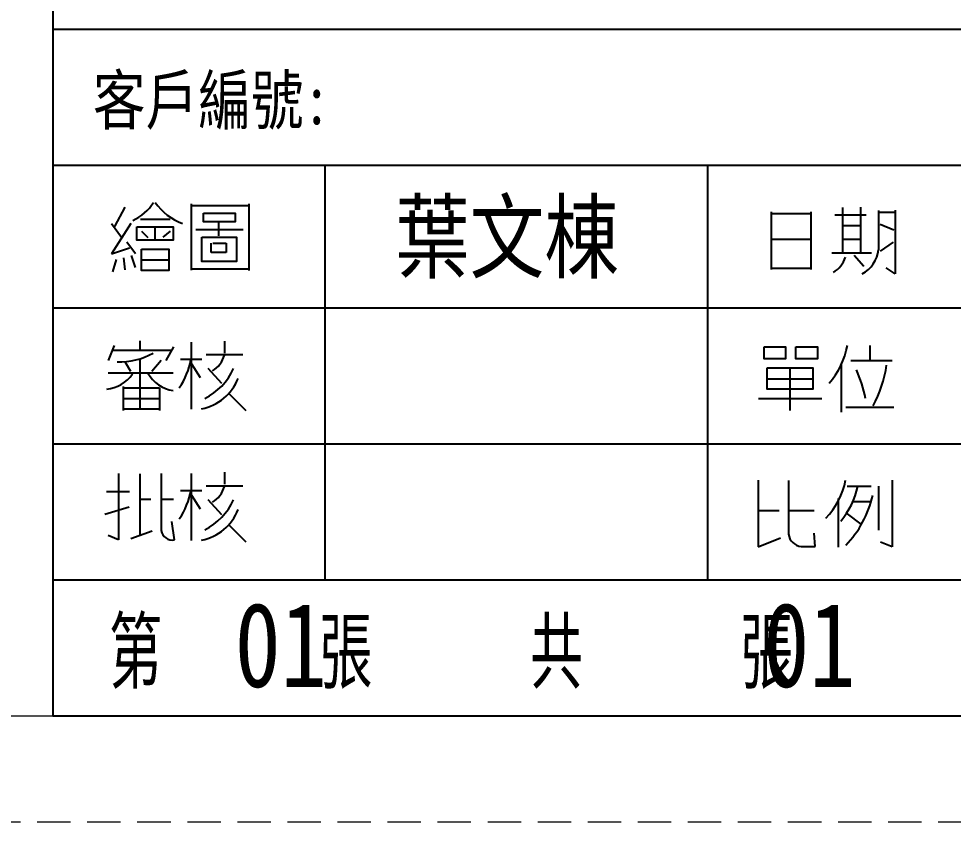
# Model space of a CAD drawing. Header units: millimetres. Extents: x 30214 to 31354, y -22640 to -21834.
# Drawn here: x 31106.5 to 31214, y -22640.3 to -22548 of the extents above; entities that cross this region are included whole.
import ezdxf

# ---------------------------------------------------------------- set-up
doc = ezdxf.new("R2010")
doc.units = ezdxf.units.MM
doc.header["$LTSCALE"] = 8
doc.linetypes.add('DASHED', pattern=[0.75, 0.5, -0.25])
doc.layers.add('A', color=7, linetype='Continuous')
doc.layers.add('dim', color=3, linetype='Continuous', lineweight=15)
doc.layers.add('MBOM-ASSIS-LAYER', color=71, linetype='Continuous', lineweight=9)
doc.styles.add('ROMANS', font='ROMANS.shx', dxfattribs={"height": 5, "bigfont": 'chineset.shx'})
doc.styles.add('style1', font='mingliu.ttc', dxfattribs={"width": 0.75})

# ---------------------------------------------------------------- blocks, each defined once
blk = doc.blocks.new('20100617.142056')
at = {"layer": 'MBOM-ASSIS-LAYER'}
blk.add_line((-12.7, 12.7), (-1176.3, 12.7), dxfattribs=at)
at = {"layer": 'MBOM-ASSIS-LAYER', "linetype": 'DASHED'}
blk.add_line((0, 0), (-1189, 0), dxfattribs=at)

msp = doc.modelspace()

# ---------------------------------------------------------------- linework, layer by layer
at = {"layer": 'A'}
for p, q in [((31110.446, -22454.7), (31110.446, -22628.156)), ((31341.982, -22549.241), (31110.446, -22549.241)), ((31341.982, -22564.868), (31110.446, -22564.868)), ((31141.704, -22564.868), (31141.704, -22612.529)), ((31185.715, -22564.868), (31185.715, -22612.529)), ((31118.736, -22569.642), (31117.534, -22571.867)), ((31126.362, -22569.287), (31126.362, -22576.909)), ((31126.362, -22569.465), (31132.924, -22569.465)), ((31132.964, -22569.287), (31132.964, -22576.929)), ((31201.231, -22569.691), (31201.231, -22574.905)), ((31203.297, -22569.676), (31203.297, -22574.861)), ((31207.283, -22569.998), (31207.283, -22577.336)), ((31120.509, -22571.04), (31123.938, -22571.04)), ((31193.041, -22570.203), (31193.041, -22576.812)), ((31193.068, -22570.394), (31197.631, -22570.394)), ((31197.604, -22570.176), (31197.604, -22576.812)), ((31200.337, -22570.54), (31203.957, -22570.54)), ((31205.364, -22570.027), (31205.364, -22574.553)), ((31205.393, -22570.218), (31207.283, -22570.218)), ((31119.426, -22571.533), (31117.179, -22575.038)), ((31117.199, -22571.552), (31118.342, -22573.108)), ((31122.184, -22571.907), (31122.184, -22573.423)), ((31129.495, -22571.414), (31129.495, -22572.951)), ((31201.231, -22571.77), (31203.297, -22571.77)), ((31205.54, -22571.595), (31207.122, -22572.268)), ((31120.628, -22572.419), (31121.357, -22573.128)), ((31123.938, -22572.419), (31123.071, -22573.089)), ((31126.874, -22572.242), (31132.313, -22572.242)), ((31118.933, -22573.64), (31119.958, -22574.999)), ((31128.628, -22574.861), (31128.628, -22573.778)), ((31128.825, -22573.778), (31130.382, -22573.778)), ((31130.382, -22573.778), (31130.382, -22574.861)), ((31193.068, -22573.316), (31197.631, -22573.316)), ((31201.383, -22573.338), (31203.297, -22573.338)), ((31205.584, -22574.714), (31207.108, -22573.689)), ((31117.179, -22575.038), (31119.268, -22574.349)), ((31119.445, -22575.196), (31119.918, -22576.575)), ((31130.382, -22574.861), (31128.628, -22574.861)), ((31200, -22574.905), (31204.543, -22574.905)), ((31202.584, -22575.191), (31203.662, -22576.435)), ((31117.711, -22575.688), (31117.317, -22577.106)), ((31118.558, -22575.491), (31118.736, -22576.87)), ((31120.687, -22575.708), (31123.721, -22575.708)), ((31126.402, -22576.752), (31132.944, -22576.752)), ((31193.068, -22576.648), (31197.631, -22576.648)), ((31207.283, -22577.336), (31206.258, -22576.618)), ((31341.982, -22581.276), (31110.446, -22581.276)), ((31120.444, -22585.02), (31120.444, -22586.078)), ((31130.207, -22586.419), (31130.207, -22585.038)), ((31117.483, -22585.54), (31116.801, -22587.262)), ((31117.411, -22586.096), (31124.015, -22586.096)), ((31124.303, -22585.702), (31123.423, -22587.28)), ((31126.348, -22585.181), (31126.348, -22592.858)), ((31204.376, -22585.567), (31204.376, -22587.262)), ((31120.444, -22587.154), (31120.444, -22592.84)), ((31125.128, -22587.119), (31127.587, -22587.119)), ((31128.089, -22586.598), (31132.271, -22586.598)), ((31118.739, -22587.459), (31119.385, -22588.5)), ((31122.885, -22587.28), (31121.808, -22588.536)), ((31126.384, -22587.657), (31127.389, -22589.217)), ((31128.269, -22588.159), (31129.848, -22589.899)), ((31195.188, -22588.17), (31195.188, -22593.034)), ((31201.085, -22587.585), (31201.085, -22593.216)), ((31202.175, -22587.282), (31206.941, -22587.282)), ((31116.801, -22588.697), (31124.267, -22588.697)), ((31118.542, -22590.257), (31118.542, -22593.038)), ((31118.578, -22590.419), (31122.705, -22590.419)), ((31122.705, -22590.419), (31122.705, -22593.02)), ((31192.583, -22589.381), (31197.813, -22589.381)), ((31130.727, -22591.1), (31132.612, -22593.038)), ((31118.578, -22591.639), (31122.669, -22591.639)), ((31191.573, -22591.642), (31198.843, -22591.642)), ((31118.56, -22592.84), (31122.669, -22592.84)), ((31201.63, -22592.651), (31207.143, -22592.651)), ((31341.982, -22596.903), (31110.446, -22596.903)), ((31118.003, -22600.246), (31118.003, -22607.878)), ((31120.453, -22600.312), (31120.453, -22607.375)), ((31122.882, -22600.268), (31122.882, -22606.806)), ((31126.348, -22600.265), (31126.348, -22607.942)), ((31130.207, -22601.502), (31130.207, -22600.121)), ((31191.515, -22601.034), (31191.515, -22608.668)), ((31195.009, -22601.051), (31195.009, -22607.237)), ((31206.939, -22601.034), (31206.939, -22608.668)), ((31125.128, -22602.202), (31127.587, -22602.202)), ((31128.089, -22601.682), (31132.271, -22601.682)), ((31201.748, -22601.716), (31204.527, -22601.716)), ((31205.375, -22601.733), (31205.375, -22606.772)), ((31116.625, -22602.345), (31119.25, -22602.345)), ((31120.432, -22603.22), (31121.701, -22603.22)), ((31122.926, -22603.22), (31124.326, -22603.22)), ((31126.384, -22602.74), (31127.389, -22604.301)), ((31128.269, -22603.242), (31129.848, -22604.982)), ((31200.716, -22603.113), (31200.716, -22608.734)), ((31116.428, -22604.926), (31119.206, -22604.095)), ((31202.447, -22603.479), (31204.394, -22603.479)), ((31191.531, -22604.527), (31193.944, -22604.527)), ((31195.092, -22604.527), (31197.971, -22604.527)), ((31201.748, -22604.893), (31203.329, -22606.073)), ((31124.435, -22607.899), (31124.107, -22605.778)), ((31130.727, -22606.184), (31132.612, -22608.121)), ((31118.003, -22607.878), (31116.822, -22607.375)), ((31119.403, -22607.746), (31121.854, -22606.85)), ((31198.104, -22608.651), (31197.954, -22607.121)), ((31191.515, -22608.668), (31194.111, -22607.67)), ((31196.473, -22608.651), (31198.104, -22608.651)), ((31206.939, -22608.668), (31205.592, -22608.152)), ((31341.982, -22612.529), (31110.446, -22612.529)), ((31341.982, -22628.156), (31110.446, -22628.156))]:
    msp.add_line(p, q, dxfattribs=at)
for points in [[(31127.761, -22570.331), (31131.387, -22570.331), (31131.387, -22571.355), (31127.761, -22571.355)], [(31120.096, -22571.907), (31124.293, -22571.907), (31124.293, -22573.463), (31120.096, -22573.463)], [(31127.584, -22573.089), (31131.565, -22573.089), (31131.565, -22575.905), (31127.584, -22575.905)], [(31120.628, -22574.487), (31123.761, -22574.487), (31123.761, -22576.929), (31120.628, -22576.929)], [(31192.219, -22585.708), (31194.683, -22585.708), (31194.683, -22587.1), (31192.219, -22587.1)], [(31195.874, -22585.708), (31198.338, -22585.708), (31198.338, -22587.1), (31195.874, -22587.1)], [(31192.563, -22588.13), (31197.813, -22588.13), (31197.813, -22590.552), (31192.563, -22590.552)]]:
    msp.add_lwpolyline(points, close=True, dxfattribs=at)
for centre, radius, start, end in [((31117.567, -22566.42), 5.191, 293.55808, 328.78297), ((31127.531, -22565.483), 6.428, 214.34798, 250.23218), ((31201.835, -22574.182), 3.548, 297.76113, 353.99445), ((31198.647, -22574.501), 3.055, 300.05357, 342.73103), ((31192.477, -22583.75), 9.486, 319.6961, 349.08429), ((31118.075, -22579.545), 7.901, 268.17627, 299.53133), ((31117.689, -22585.492), 8.793, 326.06578, 349.34121), ((31127.063, -22585.749), 3.242, 302.55202, 343.49695), ((31124.789, -22585.341), 7.029, 296.36329, 336.04338), ((31192.4, -22585.783), 14.044, 331.47839, 351.63307), ((31116.152, -22586.385), 4.223, 276.6347, 324.7535), ((31124.908, -22586.7), 4.089, 209.80401, 261.2378), ((31126.522, -22587.344), 5.574, 280.63693, 339.18505), ((31185.989, -22595.391), 18.271, 11.83969, 22.72678), ((31192.987, -22599.343), 8.756, 316.31131, 348.9754), ((31117.689, -22600.576), 8.793, 326.06578, 349.34121), ((31127.063, -22600.833), 3.242, 302.55202, 343.49695), ((31193.687, -22599.701), 9.512, 320.71501, 347.66853), ((31124.789, -22600.424), 7.029, 296.36329, 336.04338), ((31192.898, -22600.063), 12.12, 315.87421, 347.04223), ((31126.522, -22602.427), 5.574, 280.63693, 339.18505), ((31124.218, -22606.558), 1.359, 190.51001, 279.21093), ((31196.698, -22606.953), 1.713, 189.5544, 262.46357)]:
    msp.add_arc(centre, radius, start, end, dxfattribs=at)

# ---------------------------------------------------------------- block references
at = {"layer": 'MBOM-ASSIS-LAYER', "xscale": 0.9590438128709551, "yscale": 0.9590438128709551, "zscale": 0.9590438128709551}
msp.add_blockref('20100617.142056', (31354.161, -22640.336), dxfattribs=at)

# ---------------------------------------------------------------- texts
at = {"layer": 'A', "style": 'ROMANS', "width": 0.75}
msp.add_text('第    張    共    張', height=8.10373, dxfattribs=at).set_placement((31116.905, -22624.994))
at = {"layer": 'dim', "color": 0, "ltscale": 0.2, "style": 'style1', "width": 0.8}
msp.add_text('客戶編號:', height=5.5508, dxfattribs=at).set_placement((31115.042, -22560.138))
at = {"layer": 'dim', "color": 6, "ltscale": 0.2, "style": 'style1', "width": 0.8}
for s, height, p in [('葉文棟', 7.8583, (31149.794, -22577.001)), ('01', 9.7016, (31131.358, -22624.781)), ('01', 9.7016, (31192.135, -22624.781))]:
    msp.add_text(s, height=height, dxfattribs=at).set_placement(p)

doc.saveas('drawing.dxf')
